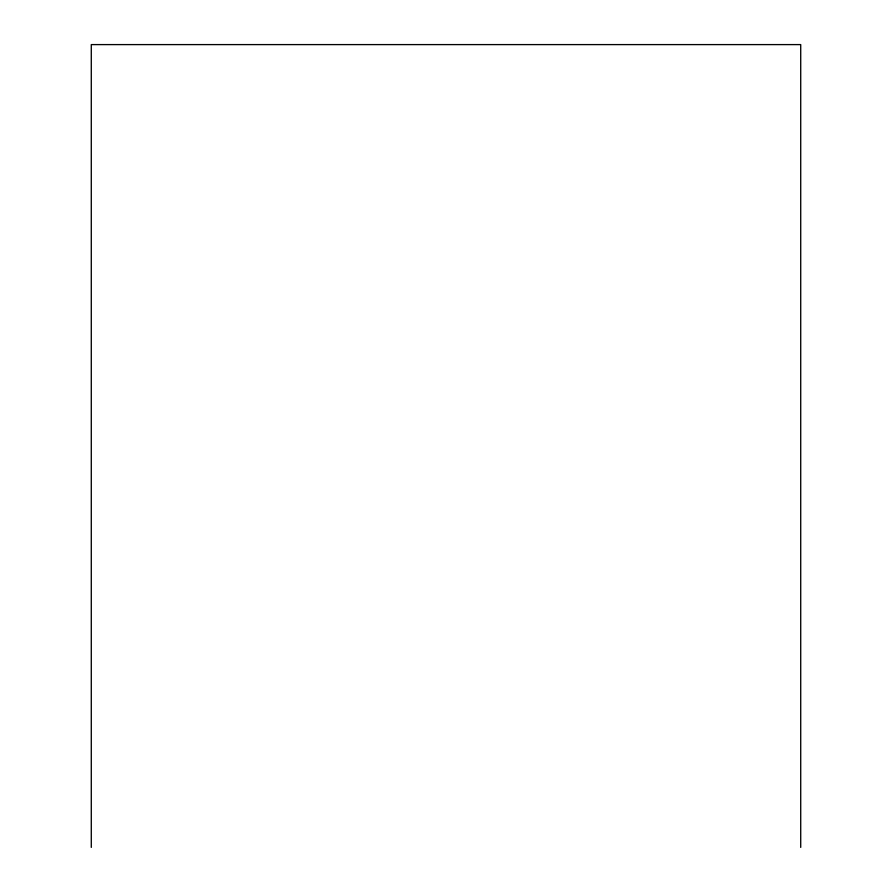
<?xml version="1.0" encoding="UTF-8"?>
<svg xmlns="http://www.w3.org/2000/svg" width="892" height="892" viewBox="0 0 892 892"><rect width="100%" height="100%" fill="white"/><g stroke="black" fill="none" stroke-linecap="round" stroke-linejoin="round"><path stroke-width="1.34" d="M800.715 847.4L800.715 44.6L91.285 44.6L91.285 847.4"/></g></svg>
